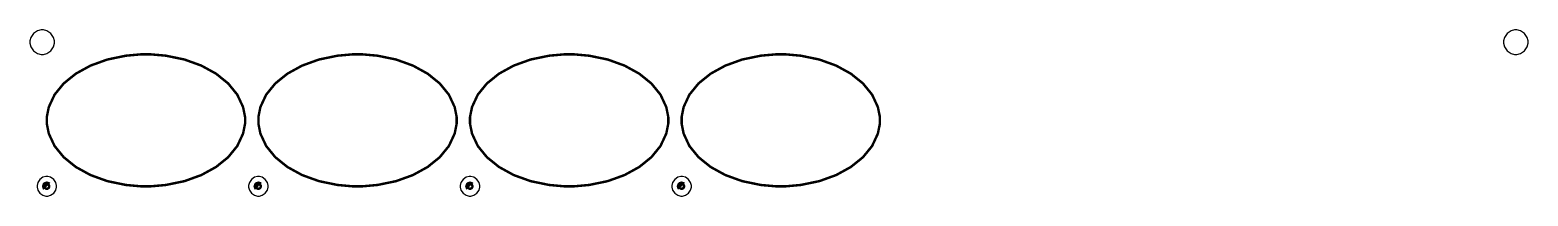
# Model space of a CAD drawing. Extents: x 0 to 8.5, y 0 to 11.
# Drawn here: x 0 to 8.5, y 10.06 to 11 of the extents above; entities outside this region: 2.
import ezdxf

# ---------------------------------------------------------------- set-up
doc = ezdxf.new("R2010")
doc.units = 0
doc.layers.get('0').update_dxf_attribs({"linetype": 'CONTINUOUS'})

msp = doc.modelspace()

# ---------------------------------------------------------------- linework, layer by layer
at = {"color": 0}
for points in [[(0.1389, 10.9306), (0.1389, 10.9373), (0.1334, 10.9576), (0.1185, 10.9797), (0.0965, 10.9946), (0.0762, 11), (0.0694, 11), (0.0627, 11), (0.0424, 10.9946), (0.0203, 10.9797), (0.0054, 10.9576), (0, 10.9373), (0, 10.9306), (0, 10.9238), (0.0054, 10.9035), (0.0203, 10.8815), (0.0424, 10.8666), (0.0627, 10.8611), (0.0694, 10.8611), (0.0762, 10.8611), (0.0965, 10.8666), (0.1185, 10.8815), (0.1334, 10.9035), (0.1389, 10.9238), (0.1389, 10.9306)], [(8.5, 10.9306), (8.5, 10.9373), (8.4945, 10.9576), (8.4796, 10.9797), (8.4576, 10.9946), (8.4373, 11), (8.4306, 11), (8.4238, 11), (8.4035, 10.9946), (8.3814, 10.9797), (8.3665, 10.9576), (8.3611, 10.9373), (8.3611, 10.9306), (8.3611, 10.9238), (8.3665, 10.9035), (8.3814, 10.8815), (8.4035, 10.8666), (8.4238, 10.8611), (8.4306, 10.8611), (8.4373, 10.8611), (8.4576, 10.8666), (8.4796, 10.8815), (8.4945, 10.9035), (8.5, 10.9238), (8.5, 10.9306)], [(0.1511, 10.1111), (0.1511, 10.1165), (0.1467, 10.1328), (0.1348, 10.1504), (0.1171, 10.1623), (0.1009, 10.1667), (0.0955, 10.1667), (0.0901, 10.1667), (0.0739, 10.1623), (0.0563, 10.1504), (0.0443, 10.1328), (0.04, 10.1165), (0.04, 10.1111), (0.04, 10.1057), (0.0443, 10.0895), (0.0563, 10.0718), (0.0739, 10.0599), (0.0901, 10.0556), (0.0955, 10.0556), (0.1009, 10.0556), (0.1171, 10.0599), (0.1348, 10.0718), (0.1467, 10.0895), (0.1511, 10.1057), (0.1511, 10.1111)], [(1.3517, 10.1111), (1.3517, 10.1165), (1.3473, 10.1328), (1.3354, 10.1504), (1.3177, 10.1623), (1.3015, 10.1667), (1.2961, 10.1667), (1.2907, 10.1667), (1.2745, 10.1623), (1.2568, 10.1504), (1.2449, 10.1328), (1.2406, 10.1165), (1.2406, 10.1111), (1.2406, 10.1057), (1.2449, 10.0895), (1.2568, 10.0718), (1.2745, 10.0599), (1.2907, 10.0556), (1.2961, 10.0556), (1.3015, 10.0556), (1.3177, 10.0599), (1.3354, 10.0718), (1.3473, 10.0895), (1.3517, 10.1057), (1.3517, 10.1111)], [(2.5524, 10.1111), (2.5524, 10.1165), (2.548, 10.1328), (2.5361, 10.1504), (2.5184, 10.1623), (2.5022, 10.1667), (2.4968, 10.1667), (2.4914, 10.1667), (2.4752, 10.1623), (2.4575, 10.1504), (2.4456, 10.1328), (2.4413, 10.1165), (2.4413, 10.1111), (2.4413, 10.1057), (2.4456, 10.0895), (2.4575, 10.0718), (2.4752, 10.0599), (2.4914, 10.0556), (2.4968, 10.0556), (2.5022, 10.0556), (2.5184, 10.0599), (2.5361, 10.0718), (2.548, 10.0895), (2.5524, 10.1057), (2.5524, 10.1111)], [(3.753, 10.1111), (3.753, 10.1165), (3.7486, 10.1328), (3.7368, 10.1504), (3.7191, 10.1623), (3.7029, 10.1667), (3.6975, 10.1667), (3.6921, 10.1667), (3.6758, 10.1623), (3.6582, 10.1504), (3.6463, 10.1328), (3.6419, 10.1165), (3.6419, 10.1111), (3.6419, 10.1057), (3.6463, 10.0895), (3.6582, 10.0718), (3.6758, 10.0599), (3.6921, 10.0556), (3.6975, 10.0556), (3.7029, 10.0556), (3.7191, 10.0599), (3.7368, 10.0718), (3.7486, 10.0895), (3.753, 10.1057), (3.753, 10.1111)], [(0.1389, 0.0694), (0.1389, 0.0762), (0.1334, 0.0965), (0.1185, 0.1186), (0.0965, 0.1335), (0.0762, 0.1389), (0.0694, 0.1389), (0.0627, 0.1389), (0.0424, 0.1335), (0.0203, 0.1186), (0.0054, 0.0965), (0, 0.0762), (0, 0.0694), (0, 0.0627), (0.0054, 0.0424), (0.0203, 0.0203), (0.0424, 0.0055), (0.0627, 0), (0.0694, 0), (0.0762, 0), (0.0965, 0.0055), (0.1185, 0.0203), (0.1334, 0.0424), (0.1389, 0.0627), (0.1389, 0.0694)], [(8.5, 0.0694), (8.5, 0.0762), (8.4945, 0.0965), (8.4796, 0.1186), (8.4576, 0.1335), (8.4373, 0.1389), (8.4306, 0.1389), (8.4238, 0.1389), (8.4035, 0.1335), (8.3814, 0.1186), (8.3665, 0.0965), (8.3611, 0.0762), (8.3611, 0.0694), (8.3611, 0.0627), (8.3665, 0.0424), (8.3814, 0.0203), (8.4035, 0.0055), (8.4238, 0), (8.4306, 0), (8.4373, 0), (8.4576, 0.0055), (8.4796, 0.0203), (8.4945, 0.0424), (8.5, 0.0627), (8.5, 0.0694)]]:
    msp.add_lwpolyline(points, close=True, dxfattribs=at)
at = {"color": 254, "const_width": 0.0139}
for points in [[(1.2205, 10.4861), (1.2205, 10.505), (1.2091, 10.5617), (1.1763, 10.6321), (1.1245, 10.6958), (1.0558, 10.7513), (0.9725, 10.7971), (0.877, 10.8317), (0.7714, 10.8535), (0.6864, 10.8611), (0.658, 10.8611), (0.6297, 10.8611), (0.5446, 10.8535), (0.4391, 10.8317), (0.3435, 10.7971), (0.2603, 10.7513), (0.1916, 10.6958), (0.1397, 10.6321), (0.1069, 10.5617), (0.0955, 10.505), (0.0955, 10.4861), (0.0955, 10.4672), (0.1069, 10.4106), (0.1397, 10.3402), (0.1916, 10.2765), (0.2603, 10.221), (0.3435, 10.1752), (0.4391, 10.1406), (0.5446, 10.1188), (0.6297, 10.1111), (0.658, 10.1111), (0.6864, 10.1111), (0.7714, 10.1188), (0.877, 10.1406), (0.9725, 10.1752), (1.0558, 10.221), (1.1245, 10.2765), (1.1763, 10.3402), (1.2091, 10.4106), (1.2205, 10.4672), (1.2205, 10.4861)], [(2.4211, 10.4861), (2.4211, 10.505), (2.4097, 10.5617), (2.3769, 10.6321), (2.325, 10.6958), (2.2563, 10.7513), (2.1731, 10.7971), (2.0776, 10.8317), (1.9719, 10.8535), (1.8869, 10.8611), (1.8586, 10.8611), (1.8302, 10.8611), (1.7452, 10.8535), (1.6396, 10.8317), (1.5441, 10.7971), (1.4608, 10.7513), (1.3921, 10.6958), (1.3403, 10.6321), (1.3075, 10.5617), (1.2961, 10.505), (1.2961, 10.4861), (1.2961, 10.4672), (1.3075, 10.4106), (1.3403, 10.3402), (1.3921, 10.2765), (1.4608, 10.221), (1.5441, 10.1752), (1.6396, 10.1406), (1.7452, 10.1188), (1.8302, 10.1111), (1.8586, 10.1111), (1.8869, 10.1111), (1.9719, 10.1188), (2.0776, 10.1406), (2.1731, 10.1752), (2.2563, 10.221), (2.325, 10.2765), (2.3769, 10.3402), (2.4097, 10.4106), (2.4211, 10.4672), (2.4211, 10.4861)], [(3.6218, 10.4861), (3.6218, 10.505), (3.6103, 10.5617), (3.5776, 10.6321), (3.5257, 10.6958), (3.457, 10.7513), (3.3738, 10.7971), (3.2783, 10.8317), (3.1726, 10.8535), (3.0876, 10.8611), (3.0593, 10.8611), (3.0309, 10.8611), (2.9459, 10.8535), (2.8403, 10.8317), (2.7447, 10.7971), (2.6615, 10.7513), (2.5928, 10.6958), (2.541, 10.6321), (2.5082, 10.5617), (2.4968, 10.505), (2.4968, 10.4861), (2.4968, 10.4672), (2.5082, 10.4106), (2.541, 10.3402), (2.5928, 10.2765), (2.6615, 10.221), (2.7447, 10.1752), (2.8403, 10.1406), (2.9459, 10.1188), (3.0309, 10.1111), (3.0593, 10.1111), (3.0876, 10.1111), (3.1726, 10.1188), (3.2783, 10.1406), (3.3738, 10.1752), (3.457, 10.221), (3.5257, 10.2765), (3.5776, 10.3402), (3.6103, 10.4106), (3.6218, 10.4672), (3.6218, 10.4861)], [(4.8225, 10.4861), (4.8225, 10.505), (4.811, 10.5617), (4.7783, 10.6321), (4.7264, 10.6958), (4.6577, 10.7513), (4.5745, 10.7971), (4.4789, 10.8317), (4.3733, 10.8535), (4.2883, 10.8611), (4.26, 10.8611), (4.2316, 10.8611), (4.1466, 10.8535), (4.041, 10.8317), (3.9455, 10.7971), (3.8622, 10.7513), (3.7935, 10.6958), (3.7416, 10.6321), (3.7089, 10.5617), (3.6975, 10.505), (3.6975, 10.4861), (3.6975, 10.4672), (3.7089, 10.4106), (3.7416, 10.3402), (3.7935, 10.2765), (3.8622, 10.221), (3.9455, 10.1752), (4.041, 10.1406), (4.1466, 10.1188), (4.2316, 10.1111), (4.26, 10.1111), (4.2883, 10.1111), (4.3733, 10.1188), (4.4789, 10.1406), (4.5745, 10.1752), (4.6577, 10.221), (4.7264, 10.2765), (4.7783, 10.3402), (4.811, 10.4106), (4.8225, 10.4672), (4.8225, 10.4861)], [(0.1094, 10.1111), (0.1094, 10.1136), (0.1054, 10.1209), (0.098, 10.125), (0.0955, 10.125), (0.093, 10.125), (0.0857, 10.1209), (0.0817, 10.1136), (0.0817, 10.1111), (0.0817, 10.1087), (0.0857, 10.1013), (0.093, 10.0972), (0.0955, 10.0972), (0.098, 10.0972), (0.1054, 10.1013), (0.1094, 10.1087), (0.1094, 10.1111)], [(1.31, 10.1111), (1.31, 10.1136), (1.3059, 10.1209), (1.2986, 10.125), (1.2961, 10.125), (1.2936, 10.125), (1.2863, 10.1209), (1.2822, 10.1136), (1.2822, 10.1111), (1.2822, 10.1087), (1.2863, 10.1013), (1.2936, 10.0972), (1.2961, 10.0972), (1.2986, 10.0972), (1.3059, 10.1013), (1.31, 10.1087), (1.31, 10.1111)], [(2.5107, 10.1111), (2.5107, 10.1136), (2.5066, 10.1209), (2.4992, 10.125), (2.4968, 10.125), (2.4943, 10.125), (2.487, 10.1209), (2.4829, 10.1136), (2.4829, 10.1111), (2.4829, 10.1087), (2.487, 10.1013), (2.4943, 10.0972), (2.4968, 10.0972), (2.4992, 10.0972), (2.5066, 10.1013), (2.5107, 10.1087), (2.5107, 10.1111)], [(3.7114, 10.1111), (3.7114, 10.1136), (3.7073, 10.1209), (3.6999, 10.125), (3.6975, 10.125), (3.695, 10.125), (3.6877, 10.1209), (3.6836, 10.1136), (3.6836, 10.1111), (3.6836, 10.1087), (3.6877, 10.1013), (3.695, 10.0972), (3.6975, 10.0972), (3.6999, 10.0972), (3.7073, 10.1013), (3.7114, 10.1087), (3.7114, 10.1111)]]:
    msp.add_lwpolyline(points, close=True, dxfattribs=at)
at = {"color": 0, "const_width": 0.0139}
for points in [[(0.1103, 10.1258), (0.1082, 10.1279), (0.0955, 10.132), (0.0828, 10.1279), (0.0808, 10.1258), (0.0788, 10.1238), (0.0747, 10.1111), (0.0788, 10.0985), (0.0808, 10.0964)], [(1.3108, 10.1258), (1.3088, 10.1279), (1.2961, 10.132), (1.2834, 10.1279), (1.2814, 10.1258), (1.2793, 10.1238), (1.2752, 10.1111), (1.2793, 10.0985), (1.2814, 10.0964)], [(2.5115, 10.1258), (2.5094, 10.1279), (2.4968, 10.132), (2.4841, 10.1279), (2.4821, 10.1258), (2.48, 10.1238), (2.4759, 10.1111), (2.48, 10.0985), (2.4821, 10.0964)], [(3.7122, 10.1258), (3.7102, 10.1279), (3.6975, 10.132), (3.6848, 10.1279), (3.6828, 10.1258), (3.6807, 10.1238), (3.6766, 10.1111), (3.6807, 10.0985), (3.6828, 10.0964)]]:
    msp.add_lwpolyline(points, dxfattribs=at)
at = {"color": 33, "const_width": 0.0139}
for points in [[(0.1005, 10.116), (0.0998, 10.1168), (0.0913, 10.1168), (0.0907, 10.116), (0.09, 10.1154), (0.09, 10.1069), (0.0907, 10.1062)], [(1.301, 10.116), (1.3003, 10.1168), (1.2918, 10.1168), (1.2912, 10.116), (1.2905, 10.1154), (1.2905, 10.1069), (1.2912, 10.1062)], [(2.5017, 10.116), (2.501, 10.1168), (2.4926, 10.1168), (2.4919, 10.116), (2.4912, 10.1154), (2.4912, 10.1069), (2.4919, 10.1062)], [(3.7024, 10.116), (3.7017, 10.1168), (3.6932, 10.1168), (3.6926, 10.116), (3.6919, 10.1154), (3.6919, 10.1069), (3.6926, 10.1062)]]:
    msp.add_lwpolyline(points, dxfattribs=at)

doc.saveas('drawing.dxf')
